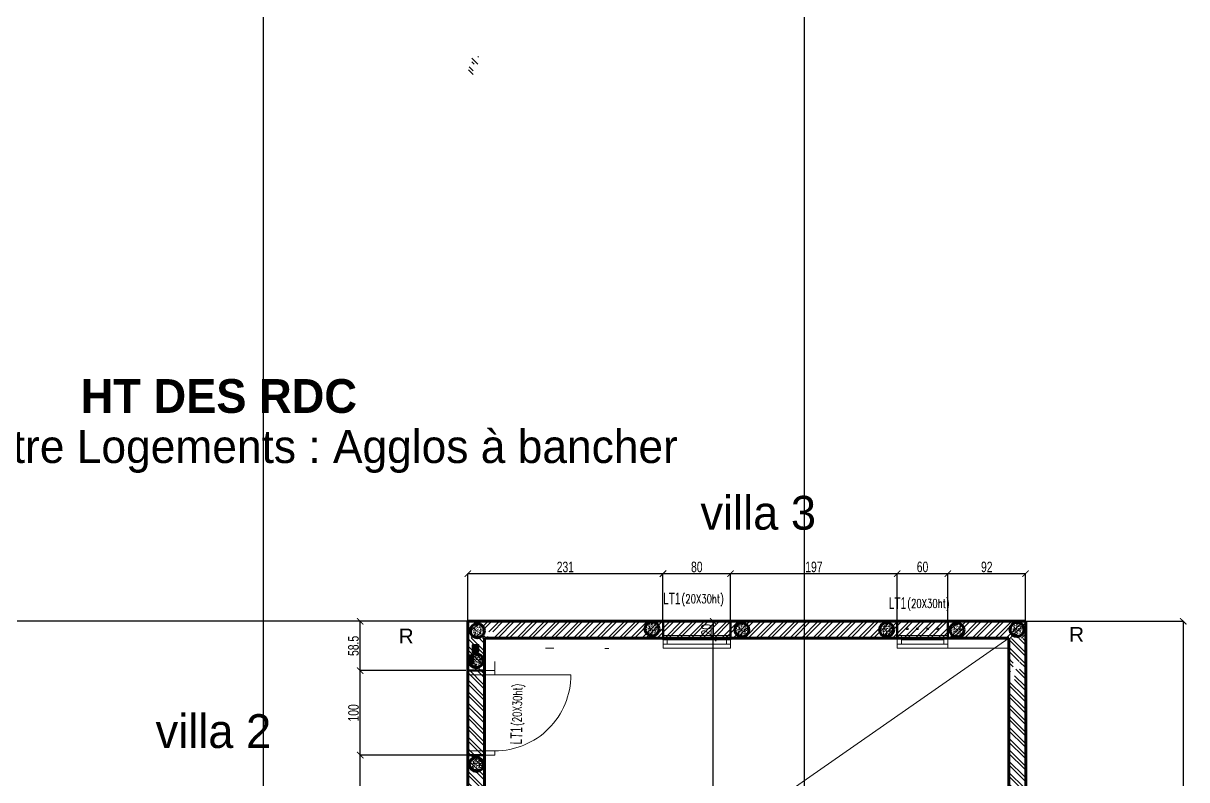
# Model space of a CAD drawing. Header units: metres. Extents: x -12536 to 12621, y -17191 to 9596.
# Drawn here: x -4478 to -3101, y 5142 to 6037 of the extents above; entities that cross this region are included whole.
import ezdxf
from ezdxf.enums import TextEntityAlignment as Align

# ---------------------------------------------------------------- set-up
doc = ezdxf.new("R2010")
doc.units = ezdxf.units.M
doc.header["$MEASUREMENT"] = 0
doc.header["$PDMODE"] = 2
doc.header["$PDSIZE"] = 0.25
for name, color, linetype, lineweight in [('B-COT', 1, 'Continuous', 18), ('B-HAC', 8, 'Continuous', 9), ('B-HACH', 8, 'Continuous', 9), ('B-TEXT-LINTEAU', 3, 'Continuous', 30), ('B-TEXT-NIVEAU', 3, 'Continuous', 20), ('B-titre linteau', 7, 'Continuous', 40), ('B-TITRE POTEAUX', 7, 'Continuous', 60), ('B-VOILE-BA', 7, 'Continuous', 60)]:
    doc.layers.add(name, color=color, linetype=linetype, lineweight=lineweight)
for name, color, linetype in [('B-HATCH-RELEVE', 7, 'Continuous'), ('Calque commun', 7, 'Continuous'), ('Layer7', 7, 'Continuous')]:
    doc.layers.add(name, color=color, linetype=linetype)
doc.styles.add('Arial', font='arial.ttf', dxfattribs={"height": 0.128})
doc.styles.add('Arial Narrow', font='ARIALN.TTF', dxfattribs={"width": 0.5})
doc.styles.add('Century Gothic', font='GOTHICB.TTF', dxfattribs={"height": 0.4})
doc.styles.add('Century Gothic4', font='GOTHIC.TTF', dxfattribs={"height": 0.4})
doc.styles.add('TEXTE', font='arial.ttf', dxfattribs={"width": 0.7})
doc.styles.add('TEXTE100', font='romans.shx', dxfattribs={"width": 0.7, "height": 0.3})
doc.dimstyles.new('COT 50', dxfattribs={"dimscale": 0.05, "dimtxt": 250, "dimasz": 150, "dimexe": 1, "dimexo": 2, "dimgap": 30, "dimtad": 1, "dimdec": 1, "dimrnd": 0.5, "dimzin": 12, "dimdsep": 46, "dimtxsty": 'TEXTE', "dimblk1": 'ARCHTICK', "dimblk2": 'ARCHTICK', "dimsah": 1, "dimcen": 0, "dimdle": 1.5, "dimclrd": 1, "dimclre": 1, "dimclrt": 3, "dimadec": 0, "dimazin": 0, "dimtfac": 1, "dimtdec": 1, "dimtmove": 0, "dimatfit": 3, "dimldrblk": 'ARCHTICK', "dimfxl": 1, "dimtolj": 1, "dimtzin": 0, "dimarcsym": 0})

# ---------------------------------------------------------------- blocks, each defined once
blk = doc.blocks.new('_ArchTick')
at = {"color": 0, "linetype": 'ByBlock', "const_width": 0.15}
blk.add_lwpolyline([(-0.5, -0.5), (0.5, 0.5)], dxfattribs=at)
blk = doc.blocks.new('*D896')
at = {"layer": 'B-HATCH-RELEVE', "color": 1, "lineweight": -2, "transparency": 16777216}
for p, q in [((-4193.8, 6818.9), (-4193.8, 146.5)), ((-4137.7, 146.5), (-4193.8, 146.5)), ((-4137.8, 0.1), (-4137.8, 146.6))]:
    blk.add_line(p, q, dxfattribs=at)
at = {"layer": 'Defpoints', "color": 0, "transparency": 16777216}
for p in [(-4193.8, 6819), (-4193.8, 146.5), (-4137.8, 0)]:
    blk.add_point(p, dxfattribs=at)
at = {"layer": 'B-HATCH-RELEVE', "color": 1, "lineweight": -2, "transparency": 16777216, "xscale": 7.5, "yscale": 7.5, "zscale": 7.5, "rotation": 180}
blk.add_blockref('_ArchTick', (-4193.8, 146.5), dxfattribs=at)
at = {"layer": 'B-HATCH-RELEVE', "color": 1, "lineweight": -2, "transparency": 16777216, "xscale": 7.5, "yscale": 7.5, "zscale": 7.5}
blk.add_blockref('_ArchTick', (-4137.8, 146.5), dxfattribs=at)
at = {"layer": 'B-HATCH-RELEVE', "color": 3, "transparency": 16777216, "insert": (-4165.8, 154.4), "char_height": 12.5, "attachment_point": 5, "style": 'TEXTE'}
blk.add_mtext('\\A1;56', dxfattribs=at)
blk = doc.blocks.new('*D900')
at = {"layer": 'B-HATCH-RELEVE', "color": 1, "lineweight": -2, "transparency": 16777216}
for p, q in [((-3553.8, 7134.6), (-3553.8, 63.4)), ((-3497.7, 63.5), (-3553.8, 63.5)), ((-3497.8, 0.1), (-3497.8, 63.6))]:
    blk.add_line(p, q, dxfattribs=at)
at = {"layer": 'Defpoints', "color": 0, "transparency": 16777216}
for p in [(-3553.8, 7134.7), (-3553.8, 63.5), (-3497.8, 0)]:
    blk.add_point(p, dxfattribs=at)
at = {"layer": 'B-HATCH-RELEVE', "color": 1, "lineweight": -2, "transparency": 16777216, "xscale": 7.5, "yscale": 7.5, "zscale": 7.5, "rotation": 180}
blk.add_blockref('_ArchTick', (-3553.8, 63.5), dxfattribs=at)
at = {"layer": 'B-HATCH-RELEVE', "color": 1, "lineweight": -2, "transparency": 16777216, "xscale": 7.5, "yscale": 7.5, "zscale": 7.5}
blk.add_blockref('_ArchTick', (-3497.8, 63.5), dxfattribs=at)
at = {"layer": 'B-HATCH-RELEVE', "color": 3, "transparency": 16777216, "insert": (-3525.8, 71.4), "char_height": 12.5, "attachment_point": 5, "style": 'TEXTE'}
blk.add_mtext('\\A1;56', dxfattribs=at)
blk = doc.blocks.new('Block52879')
at = {"layer": 'Calque commun', "color": 7, "linetype": 'Continuous', "lineweight": 20}
for p, q in [((25.802, -14.347), (26.002, -14.347)), ((25.802, -14.547), (25.802, -14.547))]:
    blk.add_line(p, q, dxfattribs=at)
at = {"layer": 'Calque commun', "color": 7, "linetype": 'Continuous', "lineweight": 5}
blk.add_line((25.802, -14.667), (25.682, -14.667), dxfattribs=at)
blk = doc.blocks.new('@PRES_1_$$_1-32')
at = {"layer": 'Calque commun', "color": 5, "linetype": 'Continuous', "lineweight": 5}
for p, q in [((0, 0.32), (0.8, 0.32)), ((0.8, 0.15), (0, 0.15)), ((0.05, 0.05), (0.05, 0.15)), ((0.75, 0.15), (0.75, 0.05)), ((0.8, 0.05), (0, 0.05)), ((0, 0), (0.8, 0)), ((0.05, 0.1), (0.75, 0.1))]:
    blk.add_line(p, q, dxfattribs=at)
blk = doc.blocks.new('@PRES_1_$$_1-33')
at = {"layer": 'Calque commun', "color": 7, "linetype": 'Continuous', "lineweight": 5}
blk.add_line((0, 0), (0, 0.32), dxfattribs=at)
blk = doc.blocks.new('@PRES_1_$$_1-34')
at = {"layer": 'Calque commun', "color": 7, "linetype": 'Continuous', "lineweight": 5}
blk.add_line((0, 0), (0, 0.32), dxfattribs=at)
blk = doc.blocks.new('INTER_2D_COMB12')
at = {"layer": 'Calque commun', "color": 0, "linetype": 'ByBlock', "lineweight": -2}
for name in ['@PRES_1_$$_1-32', '@PRES_1_$$_1-33']:
    blk.add_blockref(name, (0, 0), dxfattribs=at)
at = {"layer": 'Calque commun', "color": 0, "linetype": 'ByBlock', "lineweight": -2, "extrusion": (0, 0, -1), "xscale": -1, "yscale": -1, "zscale": -1, "rotation": 180}
blk.add_blockref('@PRES_1_$$_1-34', (-0.8, 0), dxfattribs=at)
blk = doc.blocks.new('PLACED_COMB12')
at = {"layer": 'Calque commun', "color": 0, "linetype": 'ByBlock', "lineweight": -2}
blk.add_blockref('INTER_2D_COMB12', (0, 0), dxfattribs=at)
blk = doc.blocks.new('@PRES_1_$$_1-38')
at = {"layer": 'Calque commun', "color": 5, "linetype": 'Continuous', "lineweight": 5}
for p, q in [((0, 0.32), (0.6, 0.32)), ((0.6, 0.15), (0, 0.15)), ((0.05, 0.05), (0.05, 0.15)), ((0.55, 0.15), (0.55, 0.05)), ((0.6, 0.05), (0, 0.05)), ((0, 0), (0.6, 0)), ((0.05, 0.1), (0.55, 0.1))]:
    blk.add_line(p, q, dxfattribs=at)
blk = doc.blocks.new('@PRES_1_$$_1-39')
at = {"layer": 'Calque commun', "color": 7, "linetype": 'Continuous', "lineweight": 5}
blk.add_line((0, 0), (0, 0.32), dxfattribs=at)
blk = doc.blocks.new('@PRES_1_$$_1-40')
at = {"layer": 'Calque commun', "color": 7, "linetype": 'Continuous', "lineweight": 5}
blk.add_line((0, 0), (0, 0.32), dxfattribs=at)
blk = doc.blocks.new('INTER_2D_COMB14')
at = {"layer": 'Calque commun', "color": 0, "linetype": 'ByBlock', "lineweight": -2}
for name in ['@PRES_1_$$_1-38', '@PRES_1_$$_1-39']:
    blk.add_blockref(name, (0, 0), dxfattribs=at)
at = {"layer": 'Calque commun', "color": 0, "linetype": 'ByBlock', "lineweight": -2, "extrusion": (0, 0, -1), "xscale": -1, "yscale": -1, "zscale": -1, "rotation": 180}
blk.add_blockref('@PRES_1_$$_1-40', (-0.6, 0), dxfattribs=at)
blk = doc.blocks.new('PLACED_COMB14')
at = {"layer": 'Calque commun', "color": 0, "linetype": 'ByBlock', "lineweight": -2}
blk.add_blockref('INTER_2D_COMB14', (0, 0), dxfattribs=at)
blk = doc.blocks.new('*D906')
at = {"layer": 'B-HATCH-RELEVE', "color": 1, "lineweight": -2, "transparency": 16777216}
for p, q in [((-5395.8, 5196.7), (-5395.8, 5329.3)), ((-3951.9, 5329.2), (-5395.8, 5329.2)), ((-5231.9, 5196.8), (-5395.8, 5196.8))]:
    blk.add_line(p, q, dxfattribs=at)
at = {"layer": 'Defpoints', "color": 0, "transparency": 16777216}
for p in [(-5395.8, 5329.2), (-3951.8, 5329.2), (-5231.8, 5196.8)]:
    blk.add_point(p, dxfattribs=at)
at = {"layer": 'B-HATCH-RELEVE', "color": 1, "lineweight": -2, "transparency": 16777216, "xscale": 7.5, "yscale": 7.5, "zscale": 7.5}
for p, rotation in [((-5395.8, 5329.2), 90), ((-5395.8, 5196.8), 270)]:
    blk.add_blockref('_ArchTick', p, dxfattribs=dict(at, rotation=rotation))
at = {"layer": 'B-HATCH-RELEVE', "color": 3, "transparency": 16777216, "insert": (-5403.7, 5263), "char_height": 12.5, "attachment_point": 5, "rotation": 90, "style": 'TEXTE'}
blk.add_mtext('\\A1;132.5', dxfattribs=at)
blk = doc.blocks.new('*D925')
at = {"layer": 'B-HATCH-RELEVE', "color": 1, "lineweight": -2, "transparency": 16777216}
for p, q in [((-3661.6, 5329.2), (-3661.5, 5329.2)), ((-3661.5, 4449.2), (-3661.5, 5329.3)), ((-3661.6, 4449.2), (-3661.5, 4449.2))]:
    blk.add_line(p, q, dxfattribs=at)
at = {"layer": 'Defpoints', "color": 0, "transparency": 16777216}
for p in [(-3661.5, 5329.2), (-3661.5, 5329.2), (-3661.5, 4449.2)]:
    blk.add_point(p, dxfattribs=at)
at = {"layer": 'B-HATCH-RELEVE', "color": 1, "lineweight": -2, "transparency": 16777216, "xscale": 7.5, "yscale": 7.5, "zscale": 7.5}
for p, rotation in [((-3661.5, 5329.2), 90), ((-3661.5, 4449.2), 270)]:
    blk.add_blockref('_ArchTick', p, dxfattribs=dict(at, rotation=rotation))
at = {"layer": 'B-HATCH-RELEVE', "color": 3, "transparency": 16777216, "insert": (-3669.3, 4889.2), "char_height": 12.5, "attachment_point": 5, "rotation": 90, "style": 'TEXTE'}
blk.add_mtext('\\A1;880', dxfattribs=at)
blk = doc.blocks.new('*D926')
at = {"layer": 'B-HATCH-RELEVE', "color": 1, "lineweight": -2, "transparency": 16777216}
for p, q in [((-3661.6, 5329.2), (-3661.5, 5329.2)), ((-3661.5, 5329.3), (-3661.5, 5309.2)), ((-3661.6, 5309.2), (-3661.5, 5309.2))]:
    blk.add_line(p, q, dxfattribs=at)
at = {"layer": 'Defpoints', "color": 0, "transparency": 16777216}
for p in [(-3661.5, 5329.2), (-3661.5, 5309.2), (-3661.5, 5309.2)]:
    blk.add_point(p, dxfattribs=at)
at = {"layer": 'B-HATCH-RELEVE', "color": 1, "lineweight": -2, "transparency": 16777216, "xscale": 7.5, "yscale": 7.5, "zscale": 7.5}
for p, rotation in [((-3661.5, 5329.2), 90), ((-3661.5, 5309.2), 270)]:
    blk.add_blockref('_ArchTick', p, dxfattribs=dict(at, rotation=rotation))
at = {"layer": 'B-HATCH-RELEVE', "color": 3, "transparency": 16777216, "insert": (-3669.3, 5319.2), "char_height": 12.5, "attachment_point": 5, "rotation": 90, "style": 'TEXTE'}
blk.add_mtext('\\A1;20', dxfattribs=at)
blk = doc.blocks.new('*D927')
at = {"layer": 'B-HATCH-RELEVE', "color": 1, "lineweight": -2, "transparency": 16777216}
for p, q in [((-3291.7, 5329.2), (-3105.4, 5329.2)), ((-3105.4, 5329.3), (-3105.4, 4429.2)), ((-3291.7, 4429.2), (-3105.4, 4429.2))]:
    blk.add_line(p, q, dxfattribs=at)
at = {"layer": 'Defpoints', "color": 0, "transparency": 16777216}
for p in [(-3291.8, 5329.2), (-3291.8, 4429.2), (-3105.4, 4429.2)]:
    blk.add_point(p, dxfattribs=at)
at = {"layer": 'B-HATCH-RELEVE', "color": 1, "lineweight": -2, "transparency": 16777216, "xscale": 7.5, "yscale": 7.5, "zscale": 7.5}
for p, rotation in [((-3105.4, 5329.2), 90), ((-3105.4, 4429.2), 270)]:
    blk.add_blockref('_ArchTick', p, dxfattribs=dict(at, rotation=rotation))
at = {"layer": 'B-HATCH-RELEVE', "color": 3, "transparency": 16777216, "insert": (-3113.3, 4879.2), "char_height": 12.5, "attachment_point": 5, "rotation": 90, "style": 'TEXTE'}
blk.add_mtext('\\A1;900', dxfattribs=at)
blk = doc.blocks.new('@PRES_1_$$_1-20')
at = {"layer": 'Calque commun', "color": 5, "linetype": 'Continuous', "lineweight": 5}
blk.add_line((0.05, 0.32), (0.05, 1.22), dxfattribs=at)
at = {"layer": 'Calque commun', "color": 5, "linetype": 'Continuous', "lineweight": 5, "flags": 128}
blk.add_lwpolyline([(0.05, 1.22, -0.414214), (0.95, 0.32)], format="xyb", dxfattribs=at)
at = {"layer": 'Calque commun', "color": 5, "linetype": 'Continuous', "lineweight": 5}
mesh = blk.add_polyface(dxfattribs=at)
corners = [(0, 0), (0, 0.32), (0.05, 0.32), (0.05, 0)]
mesh.append_faces([[corners[k] for k in face] for face in [(0, 1, 2, 3)]], dxfattribs={"color": 5})
mesh = blk.add_polyface(dxfattribs=at)
corners = [(0.95, 0), (0.95, 0.32), (1, 0.32), (1, 0)]
mesh.append_faces([[corners[k] for k in face] for face in [(0, 1, 2, 3)]], dxfattribs={"color": 5})
blk = doc.blocks.new('@PRES_1_$$_1-21')
at = {"layer": 'Calque commun', "color": 0, "linetype": 'ByBlock', "lineweight": -2}
blk.add_line((0, 0), (0, 0.32), dxfattribs=at)
blk = doc.blocks.new('@PRES_1_$$_1-22')
at = {"layer": 'Calque commun', "color": 0, "linetype": 'ByBlock', "lineweight": -2}
blk.add_line((0, 0), (0, 0.32), dxfattribs=at)
blk = doc.blocks.new('INTER_2D_COMB8')
at = {"layer": 'Layer7', "color": 0, "linetype": 'ByBlock', "lineweight": -2}
blk.add_blockref('@PRES_1_$$_1-20', (0, 0), dxfattribs=at)
at = {"layer": 'Layer7', "color": 7, "linetype": 'Continuous', "lineweight": 5}
blk.add_blockref('@PRES_1_$$_1-21', (0, 0), dxfattribs=at)
at = {"layer": 'Layer7', "color": 7, "linetype": 'Continuous', "lineweight": 5, "extrusion": (0, 0, -1), "xscale": -1, "yscale": -1, "zscale": -1, "rotation": 180}
blk.add_blockref('@PRES_1_$$_1-22', (-1, 0), dxfattribs=at)
blk = doc.blocks.new('PLACED_COMB8')
at = {"layer": 'Layer7', "color": 0, "linetype": 'ByBlock', "lineweight": -2}
blk.add_blockref('INTER_2D_COMB8', (0, 0), dxfattribs=at)
blk = doc.blocks.new('*D952')
at = {"layer": 'B-HATCH-RELEVE', "color": 1, "lineweight": -2, "transparency": 16777216}
for p, q in [((-3951.9, 5170.7), (-4079.1, 5170.7)), ((-4079, 5013.2), (-4079, 5170.8)), ((-3951.9, 5013.2), (-4079.1, 5013.2))]:
    blk.add_line(p, q, dxfattribs=at)
at = {"layer": 'Defpoints', "color": 0, "transparency": 16777216}
for p in [(-4079, 5170.7), (-3951.8, 5170.7), (-3951.8, 5013.2)]:
    blk.add_point(p, dxfattribs=at)
at = {"layer": 'B-HATCH-RELEVE', "color": 1, "lineweight": -2, "transparency": 16777216, "xscale": 7.5, "yscale": 7.5, "zscale": 7.5}
for p, rotation in [((-4079, 5170.7), 90), ((-4079, 5013.2), 270)]:
    blk.add_blockref('_ArchTick', p, dxfattribs=dict(at, rotation=rotation))
at = {"layer": 'B-HATCH-RELEVE', "color": 3, "transparency": 16777216, "insert": (-4086.9, 5092), "char_height": 12.5, "attachment_point": 5, "rotation": 90, "style": 'TEXTE'}
blk.add_mtext('\\A1;157.5', dxfattribs=at)
blk = doc.blocks.new('*D953')
at = {"layer": 'B-HATCH-RELEVE', "color": 1, "lineweight": -2, "transparency": 16777216}
for p, q in [((-3954.1, 5270.7), (-4079.1, 5270.7)), ((-4079, 5170.6), (-4079, 5270.8)), ((-3951.9, 5170.7), (-4079.1, 5170.7))]:
    blk.add_line(p, q, dxfattribs=at)
at = {"layer": 'Defpoints', "color": 0, "transparency": 16777216}
for p in [(-4079, 5270.7), (-3954, 5270.7), (-3951.8, 5170.7)]:
    blk.add_point(p, dxfattribs=at)
at = {"layer": 'B-HATCH-RELEVE', "color": 1, "lineweight": -2, "transparency": 16777216, "xscale": 7.5, "yscale": 7.5, "zscale": 7.5}
for p, rotation in [((-4079, 5270.7), 90), ((-4079, 5170.7), 270)]:
    blk.add_blockref('_ArchTick', p, dxfattribs=dict(at, rotation=rotation))
at = {"layer": 'B-HATCH-RELEVE', "color": 3, "transparency": 16777216, "insert": (-4086.9, 5220.7), "char_height": 12.5, "attachment_point": 5, "rotation": 90, "style": 'TEXTE'}
blk.add_mtext('\\A1;100', dxfattribs=at)
blk = doc.blocks.new('*D954')
at = {"layer": 'B-HATCH-RELEVE', "color": 1, "lineweight": -2, "transparency": 16777216}
for p, q in [((-3951.9, 5329.2), (-4079.1, 5329.2)), ((-4079, 5270.6), (-4079, 5329.3)), ((-3954.1, 5270.7), (-4079.1, 5270.7))]:
    blk.add_line(p, q, dxfattribs=at)
at = {"layer": 'Defpoints', "color": 0, "transparency": 16777216}
for p in [(-4079, 5329.2), (-3951.8, 5329.2), (-3954, 5270.7)]:
    blk.add_point(p, dxfattribs=at)
at = {"layer": 'B-HATCH-RELEVE', "color": 1, "lineweight": -2, "transparency": 16777216, "xscale": 7.5, "yscale": 7.5, "zscale": 7.5}
for p, rotation in [((-4079, 5329.2), 90), ((-4079, 5270.7), 270)]:
    blk.add_blockref('_ArchTick', p, dxfattribs=dict(at, rotation=rotation))
at = {"layer": 'B-HATCH-RELEVE', "color": 3, "transparency": 16777216, "insert": (-4086.9, 5300), "char_height": 12.5, "attachment_point": 5, "rotation": 90, "style": 'TEXTE'}
blk.add_mtext('\\A1;58.5', dxfattribs=at)
blk = doc.blocks.new('*D955')
at = {"layer": 'B-HATCH-RELEVE', "color": 1, "lineweight": -2, "transparency": 16777216}
for p, q in [((-3951.8, 5329.3), (-3951.8, 5385.6)), ((-3951.8, 5385.5), (-3720.7, 5385.5)), ((-3720.8, 5329.3), (-3720.8, 5385.6))]:
    blk.add_line(p, q, dxfattribs=at)
at = {"layer": 'Defpoints', "color": 0, "transparency": 16777216}
for p in [(-3720.8, 5385.5), (-3951.8, 5329.2), (-3720.8, 5329.2)]:
    blk.add_point(p, dxfattribs=at)
at = {"layer": 'B-HATCH-RELEVE', "color": 1, "lineweight": -2, "transparency": 16777216, "xscale": 7.5, "yscale": 7.5, "zscale": 7.5, "rotation": 180}
blk.add_blockref('_ArchTick', (-3951.8, 5385.5), dxfattribs=at)
at = {"layer": 'B-HATCH-RELEVE', "color": 1, "lineweight": -2, "transparency": 16777216, "xscale": 7.5, "yscale": 7.5, "zscale": 7.5}
blk.add_blockref('_ArchTick', (-3720.8, 5385.5), dxfattribs=at)
at = {"layer": 'B-HATCH-RELEVE', "color": 3, "transparency": 16777216, "insert": (-3836.3, 5393.4), "char_height": 12.5, "attachment_point": 5, "style": 'TEXTE'}
blk.add_mtext('\\A1;231', dxfattribs=at)
blk = doc.blocks.new('*D956')
at = {"layer": 'B-HATCH-RELEVE', "color": 1, "lineweight": -2, "transparency": 16777216}
for p, q in [((-3720.8, 5329.3), (-3720.8, 5385.6)), ((-3720.8, 5385.5), (-3640.7, 5385.5)), ((-3640.8, 5329.3), (-3640.8, 5385.6))]:
    blk.add_line(p, q, dxfattribs=at)
at = {"layer": 'Defpoints', "color": 0, "transparency": 16777216}
for p in [(-3640.8, 5385.5), (-3720.8, 5329.2), (-3640.8, 5329.2)]:
    blk.add_point(p, dxfattribs=at)
at = {"layer": 'B-HATCH-RELEVE', "color": 1, "lineweight": -2, "transparency": 16777216, "xscale": 7.5, "yscale": 7.5, "zscale": 7.5, "rotation": 180}
blk.add_blockref('_ArchTick', (-3720.8, 5385.5), dxfattribs=at)
at = {"layer": 'B-HATCH-RELEVE', "color": 1, "lineweight": -2, "transparency": 16777216, "xscale": 7.5, "yscale": 7.5, "zscale": 7.5}
blk.add_blockref('_ArchTick', (-3640.8, 5385.5), dxfattribs=at)
at = {"layer": 'B-HATCH-RELEVE', "color": 3, "transparency": 16777216, "insert": (-3680.8, 5393.4), "char_height": 12.5, "attachment_point": 5, "style": 'TEXTE'}
blk.add_mtext('\\A1;80', dxfattribs=at)
blk = doc.blocks.new('*D957')
at = {"layer": 'B-HATCH-RELEVE', "color": 1, "lineweight": -2, "transparency": 16777216}
for p, q in [((-3640.8, 5329.3), (-3640.8, 5385.6)), ((-3640.8, 5385.5), (-3443.7, 5385.5)), ((-3443.8, 5329.3), (-3443.8, 5385.6))]:
    blk.add_line(p, q, dxfattribs=at)
at = {"layer": 'Defpoints', "color": 0, "transparency": 16777216}
for p in [(-3443.8, 5385.5), (-3640.8, 5329.2), (-3443.8, 5329.2)]:
    blk.add_point(p, dxfattribs=at)
at = {"layer": 'B-HATCH-RELEVE', "color": 1, "lineweight": -2, "transparency": 16777216, "xscale": 7.5, "yscale": 7.5, "zscale": 7.5, "rotation": 180}
blk.add_blockref('_ArchTick', (-3640.8, 5385.5), dxfattribs=at)
at = {"layer": 'B-HATCH-RELEVE', "color": 1, "lineweight": -2, "transparency": 16777216, "xscale": 7.5, "yscale": 7.5, "zscale": 7.5}
blk.add_blockref('_ArchTick', (-3443.8, 5385.5), dxfattribs=at)
at = {"layer": 'B-HATCH-RELEVE', "color": 3, "transparency": 16777216, "insert": (-3542.3, 5393.4), "char_height": 12.5, "attachment_point": 5, "style": 'TEXTE'}
blk.add_mtext('\\A1;197', dxfattribs=at)
blk = doc.blocks.new('*D958')
at = {"layer": 'B-HATCH-RELEVE', "color": 1, "lineweight": -2, "transparency": 16777216}
for p, q in [((-3443.8, 5329.3), (-3443.8, 5385.6)), ((-3443.8, 5385.5), (-3383.7, 5385.5)), ((-3383.8, 5329.3), (-3383.8, 5385.6))]:
    blk.add_line(p, q, dxfattribs=at)
at = {"layer": 'Defpoints', "color": 0, "transparency": 16777216}
for p in [(-3383.8, 5385.5), (-3443.8, 5329.2), (-3383.8, 5329.2)]:
    blk.add_point(p, dxfattribs=at)
at = {"layer": 'B-HATCH-RELEVE', "color": 1, "lineweight": -2, "transparency": 16777216, "xscale": 7.5, "yscale": 7.5, "zscale": 7.5, "rotation": 180}
blk.add_blockref('_ArchTick', (-3443.8, 5385.5), dxfattribs=at)
at = {"layer": 'B-HATCH-RELEVE', "color": 1, "lineweight": -2, "transparency": 16777216, "xscale": 7.5, "yscale": 7.5, "zscale": 7.5}
blk.add_blockref('_ArchTick', (-3383.8, 5385.5), dxfattribs=at)
at = {"layer": 'B-HATCH-RELEVE', "color": 3, "transparency": 16777216, "insert": (-3413.8, 5393.4), "char_height": 12.5, "attachment_point": 5, "style": 'TEXTE'}
blk.add_mtext('\\A1;60', dxfattribs=at)
blk = doc.blocks.new('*D959')
at = {"layer": 'B-HATCH-RELEVE', "color": 1, "lineweight": -2, "transparency": 16777216}
for p, q in [((-3383.8, 5329.3), (-3383.8, 5385.6)), ((-3383.8, 5385.5), (-3291.7, 5385.5)), ((-3291.8, 5329.3), (-3291.8, 5385.6))]:
    blk.add_line(p, q, dxfattribs=at)
at = {"layer": 'Defpoints', "color": 0, "transparency": 16777216}
for p in [(-3291.8, 5385.5), (-3383.8, 5329.2), (-3291.8, 5329.2)]:
    blk.add_point(p, dxfattribs=at)
at = {"layer": 'B-HATCH-RELEVE', "color": 1, "lineweight": -2, "transparency": 16777216, "xscale": 7.5, "yscale": 7.5, "zscale": 7.5, "rotation": 180}
blk.add_blockref('_ArchTick', (-3383.8, 5385.5), dxfattribs=at)
at = {"layer": 'B-HATCH-RELEVE', "color": 1, "lineweight": -2, "transparency": 16777216, "xscale": 7.5, "yscale": 7.5, "zscale": 7.5}
blk.add_blockref('_ArchTick', (-3291.8, 5385.5), dxfattribs=at)
at = {"layer": 'B-HATCH-RELEVE', "color": 3, "transparency": 16777216, "insert": (-3337.8, 5393.4), "char_height": 12.5, "attachment_point": 5, "style": 'TEXTE'}
blk.add_mtext('\\A1;92', dxfattribs=at)

msp = doc.modelspace()

# ---------------------------------------------------------------- hatches: boundary and pattern name
at = {"layer": 'B-HAC'}
h = msp.add_hatch(dxfattribs=at)
h.set_pattern_fill('ANSI32', color=256, angle=-90)
h.set_pattern_definition([(315, (88151.649, 68887.374), (6.7351921, 6.7351921), []), (315, (88151.649, 68882.884), (6.7351921, 6.7351921), [])])
h.paths.add_polyline_path([(-3931.58, 5309.175), (-3933.247, 5013.195), (-3953.247, 5013.195), (-3951.58, 5309.175)])
h.paths.add_polyline_path([(-3950.937, 5985.511), (-3945.429, 5985.436), (-3945.429, 5975.093), (-3950.937, 5975.168)])
h.paths.add_polyline_path([(-3947.028, 5997.668), (-3939.195, 5997.713), (-3939.169, 5988.441), (-3947.002, 5988.396)])
h = msp.add_hatch(dxfattribs=at)
h.set_pattern_fill('ANSI32', color=256)
h.set_pattern_definition([(45, (-66833.309, 97413.894), (-6.7351921, 6.7351921), []), (45, (-66828.819, 97413.894), (-6.7351921, 6.7351921), [])])
h.paths.add_polyline_path([(-3950.608, 5329.223), (-3291.764, 5329.147), (-3291.764, 5309.147), (-3950.608, 5309.223)])
h.paths.add_polyline_path([(-3931.446, 5311.308), (-3931.371, 5316.816), (-3921.028, 5316.816), (-3921.102, 5311.308)], flags=16)
h.paths.add_polyline_path([(-3943.603, 5315.217), (-3943.648, 5323.05), (-3934.376, 5323.076), (-3934.331, 5315.243)], flags=16)
h = msp.add_hatch(dxfattribs=at)
h.set_pattern_fill('ANSI32', color=1, angle=-90)
h.paths.add_polyline_path([(-3932.001, 4993.5), (-3933.5, 4449.5), (-3953.5, 4449.5), (-3952.001, 4993.5)])
h.paths.add_polyline_path([(-3950.437, 5289.429), (-3944.929, 5289.354), (-3944.929, 5279.011), (-3950.437, 5279.085)])
h.paths.add_polyline_path([(-3946.528, 5301.586), (-3938.695, 5301.631), (-3938.669, 5292.359), (-3946.502, 5292.314)])
h = msp.add_hatch(dxfattribs=at)
h.set_pattern_fill('ANSI32', color=256, angle=-90)
h.set_pattern_definition([(315, (88792.148, 68171.317), (6.7351921, 6.7351921), []), (315, (88792.148, 68166.827), (6.7351921, 6.7351921), [])])
h.paths.add_polyline_path([(-3292.523, 5308.798), (-3292.599, 4429.533), (-3312.599, 4429.533), (-3312.523, 5308.798)])
h.paths.add_polyline_path([(-3310.438, 5269.454), (-3304.93, 5269.379), (-3304.93, 5259.036), (-3310.438, 5259.111)], flags=16)
h.paths.add_polyline_path([(-3306.529, 5281.611), (-3298.696, 5281.656), (-3298.67, 5272.384), (-3306.503, 5272.339)], flags=16)
at = {"layer": 'B-HACH', "ltscale": 0.225}
h = msp.add_hatch(dxfattribs=at)
h.set_pattern_fill('AR-CONC', color=256, scale=0.028, style=0)
h.set_pattern_definition([(50, (3994.1264, 16654.393), (5.1011707, -0.4462944), [0.5334, -5.8674]), (355, (3994.1264, 16654.393), (-0.9867991, 5.349586), [0.42672, -4.69392]), (100.451, (3994.5515, 16654.3557), (4.11439, 4.9032673), [0.45332, -4.98652]), (46.1842, (3994.1264, 16655.815), (7.5902131, -1.1771852), [0.8001, -8.8011]), (96.6356, (3994.759, 16655.717), (6.6473186, 6.9279156), [0.67998, -7.47978]), (351.184, (3994.1264, 16655.815), (6.647329, 6.9279033), [0.64008, -7.04088]), (21, (3994.8376, 16655.4597), (4.2452166, -2.8634345), [0.5334, -5.8674]), (326, (3994.8376, 16655.4597), (1.7304568, 5.157263), [0.42672, -4.69392]), (71.4514, (3995.1914, 16655.221), (5.9756617, 2.29384), [0.45332, -4.98652]), (37.5, (3994.1264, 16654.3929), (0.0864809, 2.3675411), [0, -4.637024, 0, -4.76504, 0, -4.7117]), (7.5, (3994.1264, 16654.393), (1.87095055, 2.8050561), [0, -2.716784, 0, -4.530344, 0, -1.79578]), (327.5, (3992.5404, 16654.3929), (3.79653666, -0.16040483), [0, -1.778, 0, -5.54736, 0, -7.36092]), (317.5, (3991.8292, 16654.393), (4.1476171, 0.71194175), [0, -2.3114, 0, -3.684016, 0, -5.22732])])
h.paths.add_polyline_path([(-3932.061, 5317.93, 1), (-3948.861, 5317.93, 1)])
h = msp.add_hatch(dxfattribs=at)
h.set_pattern_fill('AR-CONC', color=256, scale=0.028, style=0)
h.set_pattern_definition([(50, (4200.897, 16656.495), (5.1011707, -0.4462944), [0.5334, -5.8674]), (355, (4200.897, 16656.495), (-0.9867991, 5.349586), [0.42672, -4.69392]), (100.451, (4201.3223, 16656.458), (4.11439, 4.9032673), [0.45332, -4.98652]), (46.1842, (4200.897, 16657.9175), (7.5902131, -1.1771852), [0.8001, -8.8011]), (96.6356, (4201.53, 16657.8194), (6.6473186, 6.9279156), [0.67998, -7.47978]), (351.184, (4200.897, 16657.9175), (6.647329, 6.9279033), [0.64008, -7.04088]), (21, (4201.6084, 16657.562), (4.2452166, -2.8634345), [0.5334, -5.8674]), (326, (4201.6084, 16657.562), (1.7304568, 5.157263), [0.42672, -4.69392]), (71.4514, (4201.962, 16657.3233), (5.9756617, 2.29384), [0.45332, -4.98652]), (37.5, (4200.8972, 16656.4951), (0.0864809, 2.3675411), [0, -4.637024, 0, -4.76504, 0, -4.7117]), (7.5, (4200.8972, 16656.495), (1.87095055, 2.8050561), [0, -2.716784, 0, -4.530344, 0, -1.79578]), (327.5, (4199.3112, 16656.4951), (3.79653666, -0.16040483), [0, -1.778, 0, -5.54736, 0, -7.36092]), (317.5, (4198.6, 16656.495), (4.1476171, 0.71194175), [0, -2.3114, 0, -3.684016, 0, -5.22732])])
h.paths.add_polyline_path([(-3725.29, 5320.032, 1), (-3742.09, 5320.032, 1)])
h = msp.add_hatch(dxfattribs=at)
h.set_pattern_fill('AR-CONC', color=256, scale=0.028, style=0)
h.set_pattern_definition([(50, (4307.0228, 16655.4185), (5.1011707, -0.4462944), [0.5334, -5.8674]), (355, (4307.023, 16655.4185), (-0.9867991, 5.349586), [0.42672, -4.69392]), (100.451, (4307.448, 16655.3813), (4.11439, 4.9032673), [0.45332, -4.98652]), (46.1842, (4307.023, 16656.841), (7.5902131, -1.1771852), [0.8001, -8.8011]), (96.6356, (4307.655, 16656.743), (6.6473186, 6.9279156), [0.67998, -7.47978]), (351.184, (4307.023, 16656.841), (6.647329, 6.9279033), [0.64008, -7.04088]), (21, (4307.734, 16656.4853), (4.2452166, -2.8634345), [0.5334, -5.8674]), (326, (4307.734, 16656.485), (1.7304568, 5.157263), [0.42672, -4.69392]), (71.4514, (4308.0877, 16656.2466), (5.9756617, 2.29384), [0.45332, -4.98652]), (37.5, (4307.0228, 16655.4185), (0.0864809, 2.3675411), [0, -4.637024, 0, -4.76504, 0, -4.7117]), (7.5, (4307.0228, 16655.4185), (1.87095055, 2.8050561), [0, -2.716784, 0, -4.530344, 0, -1.79578]), (327.5, (4305.4368, 16655.4185), (3.79653666, -0.16040483), [0, -1.778, 0, -5.54736, 0, -7.36092]), (317.5, (4304.7256, 16655.4185), (4.1476171, 0.71194175), [0, -2.3114, 0, -3.684016, 0, -5.22732])])
h.paths.add_polyline_path([(-3619.164, 5318.955, 1), (-3635.964, 5318.955, 1)])
h = msp.add_hatch(dxfattribs=at)
h.set_pattern_fill('AR-CONC', color=256, scale=0.028, style=0)
h.set_pattern_definition([(50, (4478.332, 16655.6876), (5.1011707, -0.4462944), [0.5334, -5.8674]), (355, (4478.332, 16655.6876), (-0.9867991, 5.349586), [0.42672, -4.69392]), (100.451, (4478.7572, 16655.6504), (4.11439, 4.9032673), [0.45332, -4.98652]), (46.1842, (4478.332, 16657.11), (7.5902131, -1.1771852), [0.8001, -8.8011]), (96.6356, (4478.965, 16657.012), (6.6473186, 6.9279156), [0.67998, -7.47978]), (351.184, (4478.332, 16657.11), (6.647329, 6.9279033), [0.64008, -7.04088]), (21, (4479.0434, 16656.7544), (4.2452166, -2.8634345), [0.5334, -5.8674]), (326, (4479.0434, 16656.7544), (1.7304568, 5.157263), [0.42672, -4.69392]), (71.4514, (4479.397, 16656.516), (5.9756617, 2.29384), [0.45332, -4.98652]), (37.5, (4478.3322, 16655.6876), (0.0864809, 2.3675411), [0, -4.637024, 0, -4.76504, 0, -4.7117]), (7.5, (4478.3322, 16655.6876), (1.87095055, 2.8050561), [0, -2.716784, 0, -4.530344, 0, -1.79578]), (327.5, (4476.7462, 16655.6876), (3.79653666, -0.16040483), [0, -1.778, 0, -5.54736, 0, -7.36092]), (317.5, (4476.035, 16655.6876), (4.1476171, 0.71194175), [0, -2.3114, 0, -3.684016, 0, -5.22732])])
h.paths.add_polyline_path([(-3447.855, 5319.224, 1), (-3464.655, 5319.224, 1)])
h = msp.add_hatch(dxfattribs=at)
h.set_pattern_fill('AR-CONC', color=256, scale=0.028, style=0)
h.set_pattern_definition([(50, (4561.548, 16655.4214), (5.1011707, -0.4462944), [0.5334, -5.8674]), (355, (4561.548, 16655.4214), (-0.9867991, 5.349586), [0.42672, -4.69392]), (100.451, (4561.973, 16655.3842), (4.11439, 4.9032673), [0.45332, -4.98652]), (46.1842, (4561.548, 16656.844), (7.5902131, -1.1771852), [0.8001, -8.8011]), (96.6356, (4562.1806, 16656.746), (6.6473186, 6.9279156), [0.67998, -7.47978]), (351.184, (4561.548, 16656.844), (6.647329, 6.9279033), [0.64008, -7.04088]), (21, (4562.2593, 16656.4882), (4.2452166, -2.8634345), [0.5334, -5.8674]), (326, (4562.259, 16656.488), (1.7304568, 5.157263), [0.42672, -4.69392]), (71.4514, (4562.613, 16656.2496), (5.9756617, 2.29384), [0.45332, -4.98652]), (37.5, (4561.548, 16655.4214), (0.0864809, 2.3675411), [0, -4.637024, 0, -4.76504, 0, -4.7117]), (7.5, (4561.548, 16655.4214), (1.87095055, 2.8050561), [0, -2.716784, 0, -4.530344, 0, -1.79578]), (327.5, (4559.962, 16655.4214), (3.79653666, -0.16040483), [0, -1.778, 0, -5.54736, 0, -7.36092]), (317.5, (4559.251, 16655.4214), (4.1476171, 0.71194175), [0, -2.3114, 0, -3.684016, 0, -5.22732])])
h.paths.add_polyline_path([(-3364.639, 5318.958, 1), (-3381.439, 5318.958, 1)])
h = msp.add_hatch(dxfattribs=at)
h.set_pattern_fill('AR-CONC', color=256, scale=0.028, style=0)
h.set_pattern_definition([(50, (4632.594, 16655.86), (5.1011707, -0.4462944), [0.5334, -5.8674]), (355, (4632.594, 16655.86), (-0.9867991, 5.349586), [0.42672, -4.69392]), (100.451, (4633.0193, 16655.823), (4.11439, 4.9032673), [0.45332, -4.98652]), (46.1842, (4632.594, 16657.2824), (7.5902131, -1.1771852), [0.8001, -8.8011]), (96.6356, (4633.227, 16657.184), (6.6473186, 6.9279156), [0.67998, -7.47978]), (351.184, (4632.594, 16657.2824), (6.647329, 6.9279033), [0.64008, -7.04088]), (21, (4633.3054, 16656.927), (4.2452166, -2.8634345), [0.5334, -5.8674]), (326, (4633.3054, 16656.927), (1.7304568, 5.157263), [0.42672, -4.69392]), (71.4514, (4633.659, 16656.688), (5.9756617, 2.29384), [0.45332, -4.98652]), (37.5, (4632.5942, 16655.86), (0.0864809, 2.3675411), [0, -4.637024, 0, -4.76504, 0, -4.7117]), (7.5, (4632.5942, 16655.86), (1.87095055, 2.8050561), [0, -2.716784, 0, -4.530344, 0, -1.79578]), (327.5, (4631.0082, 16655.86), (3.79653666, -0.16040483), [0, -1.778, 0, -5.54736, 0, -7.36092]), (317.5, (4630.297, 16655.86), (4.1476171, 0.71194175), [0, -2.3114, 0, -3.684016, 0, -5.22732])])
h.paths.add_polyline_path([(-3293.593, 5319.397, 1), (-3310.393, 5319.397, 1)])
h = msp.add_hatch(dxfattribs=at)
h.set_pattern_fill('AR-CONC', color=256, scale=0.028, style=0)
h.set_pattern_definition([(50, (3992.6125, 16619.0322), (5.1011707, -0.4462944), [0.5334, -5.8674]), (355, (3992.6125, 16619.032), (-0.9867991, 5.349586), [0.42672, -4.69392]), (100.451, (3993.0376, 16618.995), (4.11439, 4.9032673), [0.45332, -4.98652]), (46.1842, (3992.6125, 16620.4546), (7.5902131, -1.1771852), [0.8001, -8.8011]), (96.6356, (3993.245, 16620.3565), (6.6473186, 6.9279156), [0.67998, -7.47978]), (351.184, (3992.6125, 16620.455), (6.647329, 6.9279033), [0.64008, -7.04088]), (21, (3993.3237, 16620.099), (4.2452166, -2.8634345), [0.5334, -5.8674]), (326, (3993.3237, 16620.099), (1.7304568, 5.157263), [0.42672, -4.69392]), (71.4514, (3993.6774, 16619.8604), (5.9756617, 2.29384), [0.45332, -4.98652]), (37.5, (3992.6125, 16619.0322), (0.0864809, 2.3675411), [0, -4.637024, 0, -4.76504, 0, -4.7117]), (7.5, (3992.6125, 16619.0322), (1.87095055, 2.8050561), [0, -2.716784, 0, -4.530344, 0, -1.79578]), (327.5, (3991.0265, 16619.0322), (3.79653666, -0.16040483), [0, -1.778, 0, -5.54736, 0, -7.36092]), (317.5, (3990.3153, 16619.0322), (4.1476171, 0.71194175), [0, -2.3114, 0, -3.684016, 0, -5.22732])])
h.paths.add_polyline_path([(-3933.575, 5282.569, 1), (-3950.375, 5282.569, 1)])
h = msp.add_hatch(dxfattribs=at)
h.set_pattern_fill('AR-CONC', color=256, scale=0.028, style=0)
h.set_pattern_definition([(50, (3993.009, 16496.2167), (5.1011707, -0.4462944), [0.5334, -5.8674]), (355, (3993.009, 16496.2167), (-0.9867991, 5.349586), [0.42672, -4.69392]), (100.451, (3993.434, 16496.1795), (4.11439, 4.9032673), [0.45332, -4.98652]), (46.1842, (3993.009, 16497.639), (7.5902131, -1.1771852), [0.8001, -8.8011]), (96.6356, (3993.6414, 16497.541), (6.6473186, 6.9279156), [0.67998, -7.47978]), (351.184, (3993.009, 16497.639), (6.647329, 6.9279033), [0.64008, -7.04088]), (21, (3993.72, 16497.2835), (4.2452166, -2.8634345), [0.5334, -5.8674]), (326, (3993.72, 16497.2835), (1.7304568, 5.157263), [0.42672, -4.69392]), (71.4514, (3994.074, 16497.045), (5.9756617, 2.29384), [0.45332, -4.98652]), (37.5, (3993.0089, 16496.2167), (0.0864809, 2.3675411), [0, -4.637024, 0, -4.76504, 0, -4.7117]), (7.5, (3993.009, 16496.2167), (1.87095055, 2.8050561), [0, -2.716784, 0, -4.530344, 0, -1.79578]), (327.5, (3991.423, 16496.2167), (3.79653666, -0.16040483), [0, -1.778, 0, -5.54736, 0, -7.36092]), (317.5, (3990.7117, 16496.2167), (4.1476171, 0.71194175), [0, -2.3114, 0, -3.684016, 0, -5.22732])])
h.paths.add_polyline_path([(-3933.178, 5159.753, 1), (-3949.978, 5159.753, 1)])

# ---------------------------------------------------------------- linework, layer by layer
at = {"layer": 'B-COT', "color": 3, "lineweight": 50}
for points in [[(-3720.762, 5329.238), (-3640.763, 5329.238), (-3640.763, 5307.959), (-3720.762, 5307.959)], [(-3443.767, 5329.213), (-3383.767, 5329.213), (-3383.767, 5309.238), (-3443.767, 5309.238)], [(-3931.762, 5170.699), (-3951.762, 5170.699), (-3951.762, 5270.699), (-3931.762, 5270.699)]]:
    msp.add_lwpolyline(points, close=True, dxfattribs=at)
at = {"layer": 'B-TEXT-NIVEAU', "color": 6}
msp.add_line((-4307.126, 4615.936, -34.014), (-3311.762, 5309.213), dxfattribs=at)
at = {"layer": 'B-VOILE-BA'}
for p, q in [((-3931.763, 5309.238), (-3383.766, 5309.238)), ((-3931.762, 5270.699), (-3931.762, 5309.238)), ((-3640.763, 5309.238), (-3443.767, 5309.238)), ((-3383.767, 5309.238), (-3311.763, 5309.238)), ((-3311.762, 4449.212), (-3311.762, 5309.213)), ((-3931.762, 5271.531), (-3931.762, 4429.238))]:
    msp.add_line(p, q, dxfattribs=at)
for centre in [(-3940.461, 5317.93), (-3733.69, 5320.032), (-3627.564, 5318.955), (-3456.255, 5319.224), (-3373.039, 5318.958), (-3301.993, 5319.397), (-3941.975, 5282.569), (-3941.578, 5159.753)]:
    msp.add_circle(centre, 8.4, dxfattribs=at)
for points, invisible_edges in [([(-3951.762, 5013.238), (-3291.765, 5329.238), (-3951.762, 5329.238)], 1), ([(-3951.762, 5013.238), (-3291.763, 4429.238), (-3291.765, 5329.238)], 13)]:
    msp.add_3dface(points, dxfattribs=dict(at, invisible_edges=invisible_edges))
at = {"layer": 'Calque commun', "color": 7, "linetype": 'Continuous', "lineweight": 20}
for p, q in [((-3951.762, 5270.699), (-3951.762, 5329.238)), ((-3951.762, 5329.238), (-3720.762, 5329.238)), ((-3640.763, 5329.238), (-3443.767, 5329.238)), ((-3383.767, 5329.238), (-3291.763, 5329.238))]:
    msp.add_line(p, q, dxfattribs=at)
at = {"layer": 'Calque commun', "color": 12, "linetype": 'Continuous', "lineweight": 20}
for p, q in [((-3720.762, 5309.238), (-3720.762, 5329.238)), ((-3640.763, 5329.238), (-3640.763, 5309.238)), ((-3443.767, 5309.213), (-3443.767, 5329.213)), ((-3383.766, 5309.213), (-3383.766, 5329.213)), ((-3931.762, 5309.213), (-3720.762, 5309.238)), ((-3640.763, 5309.238), (-3443.767, 5309.213)), ((-3311.762, 5309.213), (-3383.766, 5309.213)), ((-3951.762, 5270.699), (-3931.763, 5270.699)), ((-3951.763, 5170.699), (-3935.762, 5170.699)), ((-3935.761, 5170.699), (-3929.761, 5170.699)), ((-3929.761, 5170.699), (-3935.761, 5170.699)), ((-3935.761, 5170.699), (-3931.762, 5170.699)), ((-3931.762, 5170.699), (-3931.762, 4907.716))]:
    msp.add_line(p, q, dxfattribs=at)
at = {"layer": 'Calque commun', "color": 16, "linetype": 'Continuous', "lineweight": 20}
for p, q in [((-3849.762, 5297.237), (-3859.762, 5297.237)), ((-3919.761, 5271.698), (-3919.761, 5281.698))]:
    msp.add_line(p, q, dxfattribs=at)
at = {"layer": 'Calque commun', "color": 15, "linetype": 'Continuous', "lineweight": 20}
msp.add_line((-3789.762, 5297.066), (-3784.762, 5297.066), dxfattribs=at)
at = {"layer": 'Calque commun', "color": 7, "linetype": 'Continuous', "lineweight": 5}
for p, q in [((-3443.767, 5297.237), (-3323.765, 5297.237)), ((-3931.762, 4449.238), (-3931.762, 5170.699))]:
    msp.add_line(p, q, dxfattribs=at)

# ---------------------------------------------------------------- block references
at = {"layer": 'B-VOILE-BA', "extrusion": (0, 0, -1), "xscale": -100, "yscale": -100, "zscale": -100, "rotation": 180}
msp.add_blockref('PLACED_COMB12', (3640.763, 5297.237), dxfattribs=at)
at = {"layer": 'Calque commun', "color": 0, "linetype": 'ByBlock', "lineweight": -2}
for name, p, xscale, yscale, zscale, rotation in [('PLACED_COMB14', (-3443.767, 5297.237), -100, -100, -100, 180), ('PLACED_COMB8', (-3951.762, 5270.699), 100, 100, 100, 270)]:
    msp.add_blockref(name, p, dxfattribs=dict(at, xscale=xscale, yscale=yscale, zscale=zscale, rotation=rotation))
at = {"layer": 'Calque commun', "color": 0, "linetype": 'ByBlock', "lineweight": -2, "xscale": 100, "yscale": 100, "zscale": 100}
msp.add_blockref('Block52879', (-5891.916, 6763.9), dxfattribs=at)

# ---------------------------------------------------------------- texts
at = {"layer": 'B-TEXT-LINTEAU', "style": 'TEXTE100', "width": 0.7}
for p in [(-3698.827, 5350.49, -23.81), (-3431.827, 5344.99, -23.81)]:
    msp.add_text('(20X30ht)', height=10.5, dxfattribs=at).set_placement(p)
msp.add_text('(20X30ht)', height=10.5, rotation=88.624124, dxfattribs=at).set_placement((-3888.455, 5205.178, -23.81))
at = {"layer": 'B-titre linteau', "style": 'Arial Narrow', "width": 0.75}
for p in [(-3720.717, 5349.138, -23.81), (-3453.717, 5343.638, -23.81)]:
    msp.add_text('LT1', height=14, dxfattribs=at).set_placement(p)
msp.add_text('LT1', height=14, rotation=88.624124, dxfattribs=at).set_placement((-3887.628, 5183.261, -23.81))
at = {"layer": 'B-TITRE POTEAUX', "style": 'Arial'}
for p in [(-4033.412, 5302.975, -34.014), (-3240.361, 5304.886, -34.014)]:
    msp.add_text('R', height=17.5, dxfattribs=at).set_placement(p)
at = {"layer": 'B-VOILE-BA', "style": 'Century Gothic'}
msp.add_text('HT DES RDC', height=40, dxfattribs=at).set_placement((-4409.661, 5615.777), align=Align.TOP_LEFT)
at = {"layer": 'B-VOILE-BA', "color": 1, "style": 'Century Gothic4'}
msp.add_text('Murs Refends entre Logements : Agglos à bancher', height=39.2, dxfattribs=at).set_placement((-4889.149, 5516.502))
at = {"layer": 'B-VOILE-BA', "style": 'Century Gothic4'}
for s, p in [('villa 3', (-3676.503, 5437.567)), ('villa 2', (-4321.022, 5179.166))]:
    msp.add_text(s, height=40, dxfattribs=at).set_placement(p)

# ---------------------------------------------------------------- dimensions: what is measured, and where the dimension line sits
at = {"layer": 'B-HATCH-RELEVE'}
for base, p1, p2, picture, middle in [((-3553.763, 63.5), (-3497.766, 0), (-3553.763, 7134.735), '*D900', (-3525.764, 71.382)), ((-4193.762, 146.506), (-4137.765, 0), (-4193.762, 6818.994), '*D896', (-4165.763, 154.388)), ((-3640.763, 5385.5), (-3720.762, 5329.238), (-3640.763, 5329.238), '*D956', (-3680.762, 5393.382)), ((-3443.767, 5385.5), (-3640.763, 5329.238), (-3443.767, 5329.238), '*D957', (-3542.265, 5393.382)), ((-3383.767, 5385.5), (-3443.767, 5329.238), (-3383.767, 5329.238), '*D958', (-3413.767, 5393.382)), ((-3291.763, 5385.5), (-3383.767, 5329.238), (-3291.763, 5329.238), '*D959', (-3337.765, 5393.382))]:
    dim = msp.add_linear_dim(base=base, p1=p1, p2=p2, dimstyle='COT 50', override={"dimtmove": 1}, dxfattribs=at)
    dim.commit()
    dim.dimension.update_dxf_attribs({"geometry": picture, "text_midpoint": middle})
dim = msp.add_linear_dim(base=(-3720.762, 5385.5), p1=(-3951.762, 5329.238), p2=(-3720.762, 5329.238), dimstyle='COT 50', dxfattribs=at)
dim.commit()
dim.dimension.update_dxf_attribs({"geometry": '*D955', "text_midpoint": (-3836.262, 5393.386)})
for base, p1, p2, picture, middle in [((-5395.779, 5329.238), (-5231.761, 5196.777), (-3951.762, 5329.238), '*D906', (-5403.666, 5263.007)), ((-4079, 5329.238), (-3954, 5270.699), (-3951.762, 5329.238), '*D954', (-4086.882, 5299.968)), ((-3661.456, 5329.238), (-3661.456, 4449.237), (-3661.456, 5329.238), '*D925', (-3669.338, 4889.237)), ((-3661.456, 5309.238), (-3661.456, 5329.238), (-3661.456, 5309.238), '*D926', (-3669.338, 5319.238)), ((-4079, 5270.699), (-3951.763, 5170.699), (-3954, 5270.699), '*D953', (-4086.882, 5220.699))]:
    dim = msp.add_linear_dim(base=base, p1=p1, p2=p2, angle=90, dimstyle='COT 50', override={"dimtmove": 1}, dxfattribs=at)
    dim.commit()
    dim.dimension.update_dxf_attribs({"geometry": picture, "text_midpoint": middle})
for base, p1, p2, picture, middle in [((-3105.404, 4429.238), (-3291.763, 5329.238), (-3291.763, 4429.238), '*D927', (-3113.286, 4879.238)), ((-4079, 5170.699), (-3951.762, 5013.238), (-3951.763, 5170.699), '*D952', (-4086.882, 5091.968))]:
    dim = msp.add_linear_dim(base=base, p1=p1, p2=p2, angle=90, dimstyle='COT 50', dxfattribs=at)
    dim.commit()
    dim.dimension.update_dxf_attribs({"geometry": picture, "text_midpoint": middle})

# ---------------------------------------------------------------- meshes
at = {"layer": 'Calque commun', "color": 25, "linetype": 'Continuous', "lineweight": 20}
mesh = msp.add_polyface(dxfattribs=at)
corners = [(-3432.766, 5321.006), (-3430.766, 5321.006), (-3430.766, 5319.51), (-3432.766, 5319.51)]
mesh.append_faces([[corners[k] for k in face] for face in [(0, 1, 2, 3)]], dxfattribs={"color": 25})
mesh = msp.add_polyface(dxfattribs=at)
corners = [(-3420.766, 5321.006), (-3418.767, 5321.006), (-3418.767, 5319.51), (-3420.766, 5319.51)]
mesh.append_faces([[corners[k] for k in face] for face in [(0, 1, 2, 3)]], dxfattribs={"color": 25})
mesh = msp.add_polyface(dxfattribs=at)
corners = [(-3408.766, 5321.006), (-3406.766, 5321.006), (-3406.766, 5319.51), (-3408.766, 5319.51)]
mesh.append_faces([[corners[k] for k in face] for face in [(0, 1, 2, 3)]], dxfattribs={"color": 25})
mesh = msp.add_polyface(dxfattribs=at)
corners = [(-3396.766, 5321.006), (-3394.766, 5321.006), (-3394.766, 5319.51), (-3396.766, 5319.51)]
mesh.append_faces([[corners[k] for k in face] for face in [(0, 1, 2, 3)]], dxfattribs={"color": 25})

doc.saveas('drawing.dxf')
